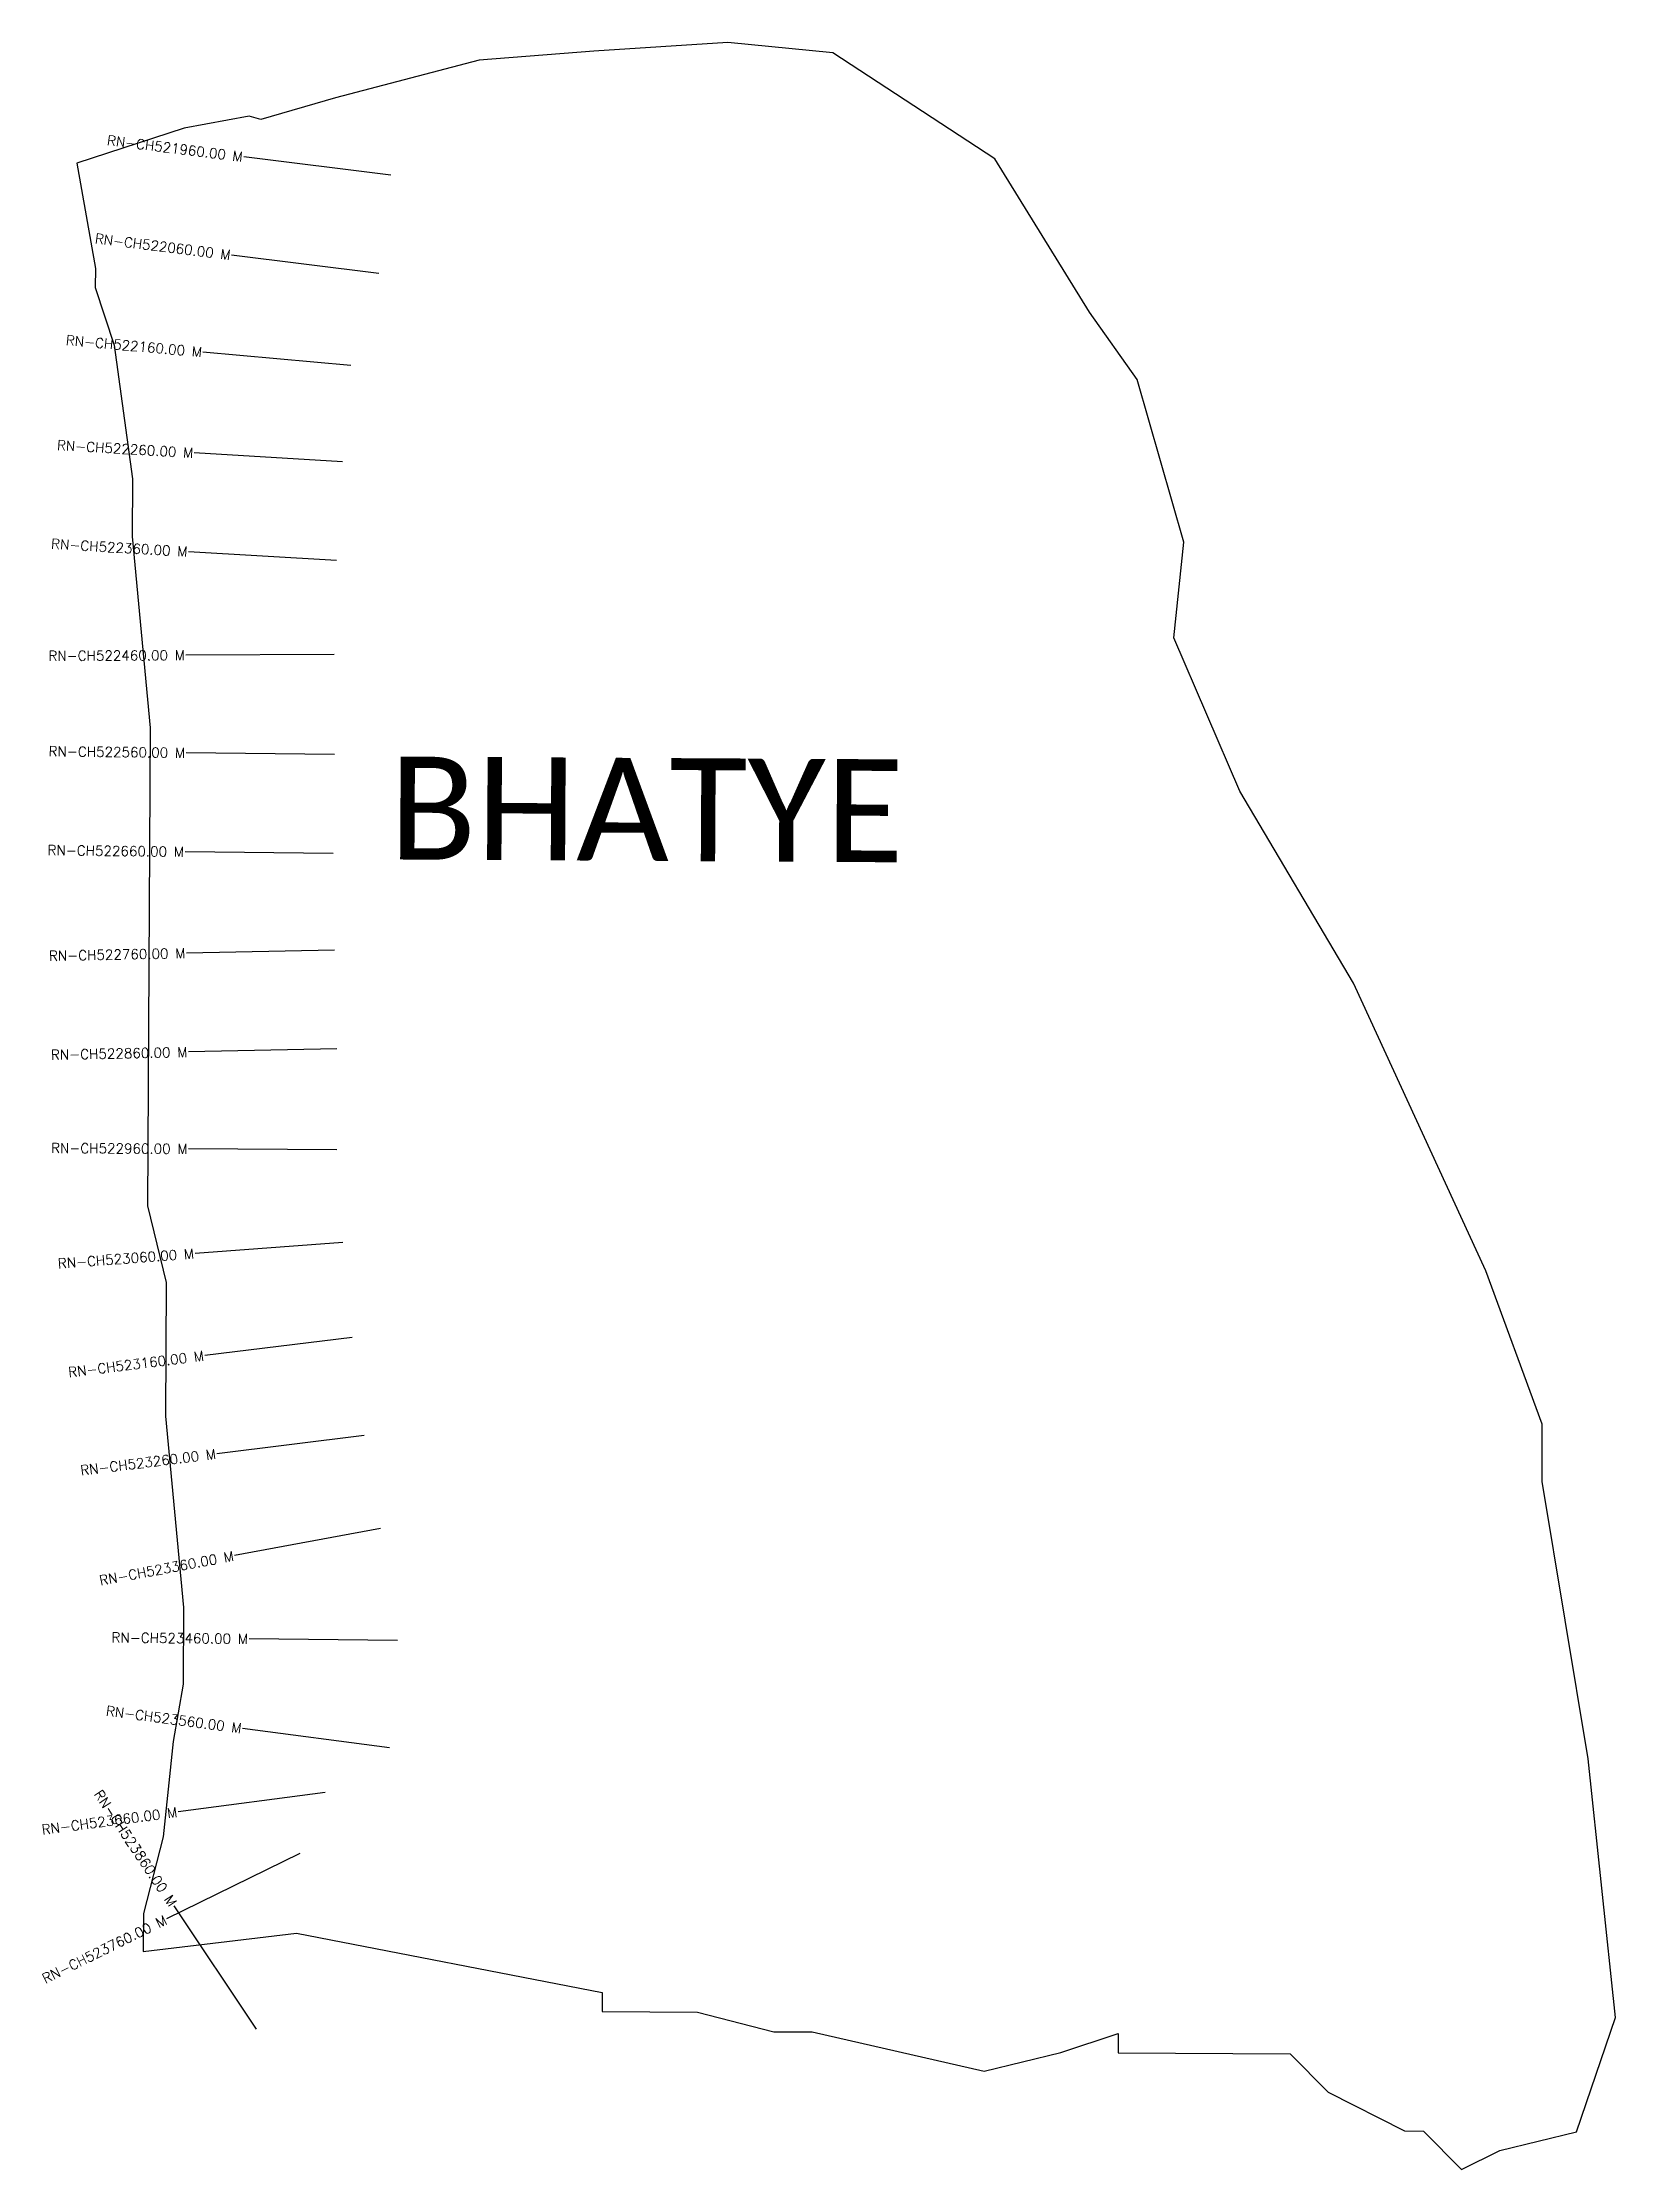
# Model space of a CAD drawing. Header units: metres. Extents: x 318152 to 319742, y 1876241 to 1878391.
import ezdxf
from ezdxf.enums import TextEntityAlignment as Align

# ---------------------------------------------------------------- set-up
doc = ezdxf.new("R2010")
doc.units = ezdxf.units.M
for name, color, linetype in [('CS', 134, 'Continuous'), ('CSMark', 6, 'Continuous'), ('VILLAGE BOUNDRY', 10, 'Continuous'), ('VILLAGE NAME', 250, 'Continuous')]:
    doc.layers.add(name, color=color, linetype=linetype)
doc.styles.get("Standard").update_dxf_attribs({"font": 'simplex.shx'})

msp = doc.modelspace()

# ---------------------------------------------------------------- linework, layer by layer
at = {"layer": 'CS'}
for p, q in [((318504, 1878257.1), (318355.2, 1878275.6)), ((318491.8, 1878157.9), (318342.9, 1878176.3)), ((318463.4, 1878064.9), (318314, 1878078.2)), ((318455, 1877967.5), (318305.3, 1877976.3)), ((318449.2, 1877867.7), (318299.4, 1877876.4)), ((318446.8, 1877772.5), (318296.8, 1877771.8)), ((318447, 1877671.3), (318297, 1877673)), ((318445.8, 1877571.3), (318295.9, 1877573)), ((318447.2, 1877473.7), (318297.3, 1877470.6)), ((318449.3, 1877373.7), (318299.3, 1877370.7)), ((318449.5, 1877271.7), (318299.5, 1877272.7)), ((318455.6, 1877177.9), (318306, 1877166.9)), ((318464.8, 1877082.1), (318315.9, 1877063.8)), ((318477, 1876982.9), (318328.1, 1876964.5)), ((318493.5, 1876888.9), (318346, 1876861.5)), ((318510.6, 1876775.8), (318360.6, 1876777.3)), ((318502.7, 1876667.2), (318354, 1876686.7)), ((318437.7, 1876622), (318288.9, 1876602.4)), ((318412, 1876560.3), (318277.3, 1876494.3)), ((318368.1, 1876382.8), (318284.8, 1876507.5))]:
    msp.add_line(p, q, dxfattribs=at)
at = {"layer": 'VILLAGE BOUNDRY'}
msp.add_lwpolyline([(319362.5, 1877634.3), (319295.7, 1877789.3), (319305.9, 1877886), (319258.5, 1878050.6), (319210.5, 1878118.5), (319114.7, 1878273.7), (318951, 1878381), (318844.7, 1878391.3), (318709.3, 1878382.4), (318593.2, 1878373.4), (318448, 1878335.5), (318372.5, 1878313.5), (318360.9, 1878316.7), (318295.2, 1878304.8), (318186.6, 1878269.3), (318205.4, 1878162.9), (318205.2, 1878143.5), (318224.2, 1878085.4), (318242.8, 1877950), (318242.5, 1877892), (318260.7, 1877698.5), (318258, 1877215.2), (318276.9, 1877137.7), (318276.2, 1877002.4), (318294.4, 1876808.9), (318293.9, 1876731.6), (318284, 1876673.6), (318273.8, 1876577), (318254, 1876499.7), (318253.7, 1876461.1), (318408.5, 1876479.6), (318717.6, 1876419.8), (318717.5, 1876400.4), (318814.1, 1876399.9), (318891.3, 1876380.1), (318930, 1876379.9), (319103.8, 1876340.3), (319181.3, 1876359.2), (319239.4, 1876378.2), (319239.3, 1876358.9), (319413.3, 1876357.9), (319451.7, 1876319), (319528.8, 1876279.8), (319548.2, 1876279.7), (319586.6, 1876240.8), (319625.4, 1876260), (319702.9, 1876278.9), (319742.2, 1876394.6), (319714.7, 1876655.9), (319667.9, 1876936.5), (319668.2, 1876994.5), (319611.1, 1877149.5), (319477.4, 1877440.3)], close=True, dxfattribs=at)

# ---------------------------------------------------------------- texts
at = {"layer": 'CSMark'}
for s, rotation, p in [('RN-CH521960.00 M', 352.94, (318354.2, 1878275.7)), ('RN-CH522060.00 M', 352.94, (318341.9, 1878176.4)), ('RN-CH522160.00 M', 354.9266, (318313, 1878078.3)), ('RN-CH522260.00 M', 356.6612, (318304.3, 1877976.3)), ('RN-CH522360.00 M', 356.6612, (318298.4, 1877876.5)), ('RN-CH522460.00 M', 0.271, (318295.8, 1877771.8)), ('RN-CH522560.00 M', 359.3215, (318296, 1877673.1)), ('RN-CH522660.00 M', 359.3215, (318294.9, 1877573.1)), ('RN-CH522760.00 M', 1.1708, (318296.3, 1877470.6)), ('RN-CH522860.00 M', 1.1708, (318298.3, 1877370.6)), ('RN-CH522960.00 M', 359.6289, (318298.5, 1877272.7)), ('RN-CH523060.00 M', 4.2074, (318305, 1877166.9)), ('RN-CH523160.00 M', 7.0279, (318314.9, 1877063.6)), ('RN-CH523260.00 M', 7.0279, (318327.1, 1876964.4)), ('RN-CH523360.00 M', 10.5226, (318345.1, 1876861.3)), ('RN-CH523460.00 M', 359.4323, (318359.6, 1876777.3)), ('RN-CH523560.00 M', 352.5248, (318353, 1876686.8)), ('RN-CH523860.00 M', 303.7681, (318284.2, 1876508.3)), ('RN-CH523660.00 M', 7.5022, (318287.9, 1876602.3)), ('RN-CH523760.00 M', 26.1135, (318276.4, 1876493.8))]:
    msp.add_text(s, height=10, rotation=rotation, dxfattribs=at).set_placement(p, align=Align.MIDDLE_RIGHT)
at = {"layer": 'VILLAGE NAME', "insert": (318502.6, 1877669.4), "char_height": 104.042, "attachment_point": 1, "rotation": 359.6762}
msp.add_mtext_dynamic_manual_height_columns('{\\fCalibri|b0|i0|c0|p34;BHATYE}', width=1217.858, gutter_width=520.2, heights=[0], dxfattribs=at)

doc.saveas('drawing.dxf')
